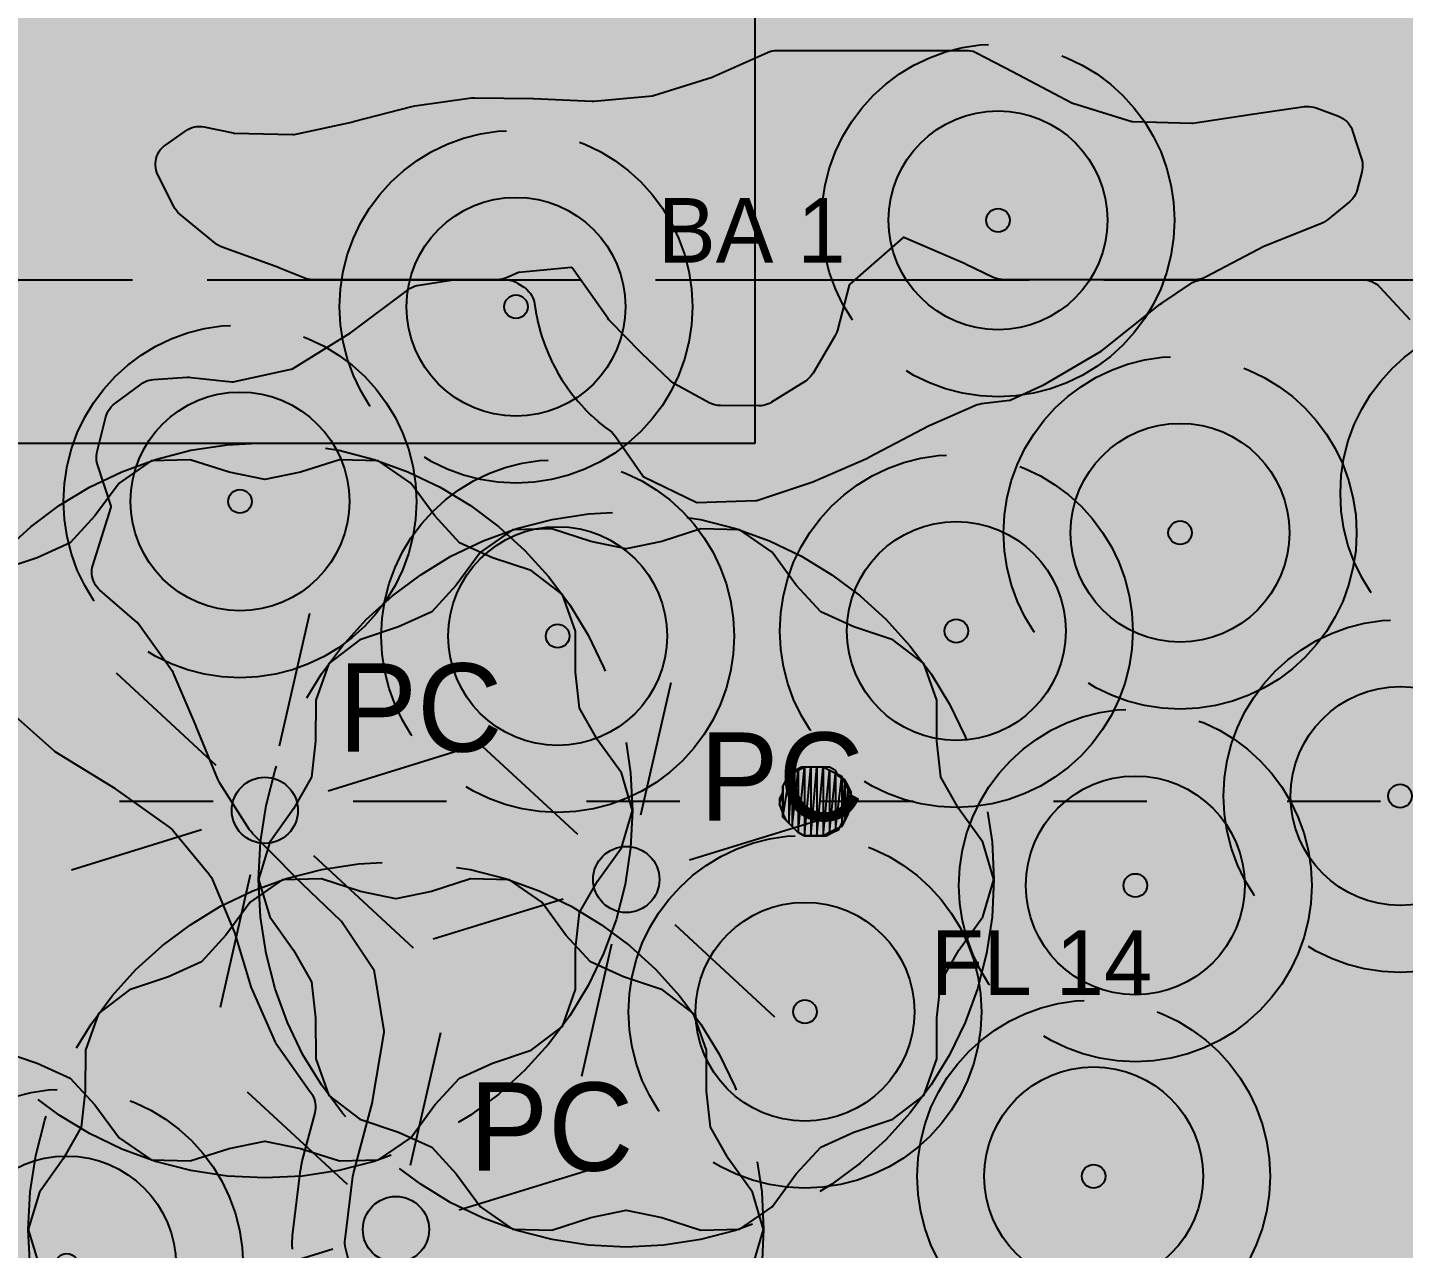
# Model space of a CAD drawing. Header units: metres. Extents: x 1 to 213, y 1 to 147.
# Drawn here: x 86.075 to 90.753, y 48.93 to 53.083 of the extents above; entities that cross this region are included whole.
import ezdxf
from ezdxf.enums import TextEntityAlignment as Align

# ---------------------------------------------------------------- set-up
doc = ezdxf.new("R2010")
doc.units = ezdxf.units.M
doc.linetypes.add('DASHED', pattern=[1.524, 1.27, -0.254])
for name, color, linetype in [('00-BASE-ARQUITECTURA', 8, 'Continuous'), ('PJ-ARBOLES', 94, 'Continuous'), ('PJ-ARBUSTOS', 82, 'Continuous'), ('PJ-COPA-ADULTA', 8, 'DASHED'), ('PJ-ETIQUETAS', 7, 'Continuous'), ('PJ-GRAVILLA', 42, 'Continuous'), ('PJ-MASAS', 92, 'Continuous'), ('PJ-MASAS-RELLENO', 92, 'Continuous'), ('PJ-VISIBILIDAD', 1, 'DASHED')]:
    doc.layers.add(name, color=color, linetype=linetype)

# ---------------------------------------------------------------- blocks, each defined once
blk = doc.blocks.new('PJ_PC')
for p, q in [((0.0499, 0.2194), (0.1524, 0.6704)), ((-0.1651, 0.1529), (-0.5043, 0.4672)), ((0.215, 0.0665), (0.6568, 0.2032)), ((-0.215, -0.0665), (-0.6568, -0.2032)), ((0.1651, -0.1529), (0.5043, -0.4672)), ((-0.0499, -0.2194), (-0.1524, -0.6704))]:
    blk.add_line(p, q)
blk.add_lwpolyline([(1.25, 0), (1.2121, 0.1274), (1.131, 0.2404), (1.0699, 0.3476), (1.0563, 0.4703), (1.0555, 0.6094), (1.0113, 0.7347), (0.9057, 0.8155), (0.7737, 0.8593), (0.6613, 0.9101), (0.5781, 1.0013), (0.4957, 1.1134), (0.3863, 1.1888), (0.2534, 1.1921), (0.1209, 1.1499), (0, 1.125), (-0.1209, 1.1499), (-0.2534, 1.1921), (-0.3863, 1.1888), (-0.4957, 1.1134), (-0.5781, 1.0013), (-0.6613, 0.9101), (-0.7737, 0.8593), (-0.9057, 0.8155), (-1.0113, 0.7347), (-1.0555, 0.6094), (-1.0563, 0.4703), (-1.0699, 0.3476), (-1.131, 0.2404), (-1.2121, 0.1274), (-1.25, 0), (-1.2121, -0.1274), (-1.131, -0.2404), (-1.0699, -0.3476), (-1.0563, -0.4703), (-1.0555, -0.6094), (-1.0113, -0.7347), (-0.9057, -0.8155), (-0.7737, -0.8593), (-0.6613, -0.9101), (-0.5781, -1.0013), (-0.4957, -1.1134), (-0.3863, -1.1888), (-0.2534, -1.1921), (-0.1209, -1.1499), (0, -1.125), (0.1209, -1.1499), (0.2534, -1.1921), (0.3863, -1.1888), (0.4957, -1.1134), (0.5781, -1.0013), (0.6613, -0.9101), (0.7737, -0.8593), (0.9057, -0.8155), (1.0113, -0.7347), (1.0555, -0.6094), (1.0563, -0.4703), (1.0699, -0.3476), (1.131, -0.2404), (1.2121, -0.1274), (1.25, 0)], close=True)
blk.add_circle((0, 0), 0.1125)
at = {"flags": 1}
for tag, p, height in [('CODIGO', (0.15, 0.15), 0.2), ('ESPECIE', (0.15, -0.1), 0.15), ('ZONA', (0.15, -0.3), 0.15)]:
    blk.add_attdef(tag, p, '', height=height, dxfattribs=at)
blk = doc.blocks.new('PJ_FL')
for radius in [0.372, 0.04]:
    blk.add_circle((0, 0), radius)
at = {"flags": 1}
for tag, p, height in [('CODIGO', (0.15, 0.15), 0.2), ('ESPECIE', (0.15, -0.1), 0.15), ('ZONA', (0.15, -0.3), 0.15)]:
    blk.add_attdef(tag, p, '', height=height, dxfattribs=at)
blk = doc.blocks.new('PJ_BA')
for radius in [0.372, 0.04]:
    blk.add_circle((0, 0), radius)
at = {"flags": 1}
for tag, p, height in [('CODIGO', (0.15, 0.15), 0.2), ('ESPECIE', (0.15, -0.1), 0.15), ('ZONA', (0.15, -0.3), 0.15)]:
    blk.add_attdef(tag, p, '', height=height, dxfattribs=at)

msp = doc.modelspace()

# ---------------------------------------------------------------- hatches: boundary and pattern name
at = {"layer": 'PJ-GRAVILLA'}
h = msp.add_hatch(dxfattribs=at)
h.set_pattern_fill('GRAVEL', scale=0.03)
h.paths.add_polyline_path([(77.6993, 54.0632), (78.7135, 54.0191), (78.7135, 53.4899), (79.0663, 53.2253), (90.7961, 53.2253), (91.1489, 53.4899), (91.1489, 54.0191), (92.1631, 54.0632), (94.1034, 54.0632), (95.6468, 53.6663), (97.0579, 52.6962), (98.1163, 51.3291), (101.2913, 42.642), (101.0708, 42.4656), (70.5996, 42.4656), (70.5555, 42.8184), (70.8201, 43.568), (73.8187, 51.3732), (74.6125, 52.4757), (75.4503, 53.1812), (76.3764, 53.7104), (77.6993, 54.0632)])
at = {"layer": 'PJ-MASAS-RELLENO'}
for points in [[(86.7737, 52.7244), (86.7755, 52.7241), (86.7772, 52.724), (86.9768, 52.7189), (86.9791, 52.7189), (86.9815, 52.7193), (87.182, 52.7625), (87.1837, 52.7629), (87.382, 52.8147), (87.3912, 52.8166), (87.5843, 52.8433), (87.5903, 52.8439), (87.5963, 52.8441), (87.7927, 52.8415), (87.7952, 52.8414), (87.9949, 52.8324), (88.0004, 52.8326), (88.1993, 52.8511), (88.2013, 52.8514), (88.2034, 52.8519), (88.4028, 52.9143), (88.4072, 52.916), (88.5908, 52.9983), (88.5986, 53.0014), (88.6068, 53.0035), (88.6151, 53.0049), (88.6235, 53.0053), (89.2665, 53.0053), (89.2742, 53.0049), (89.2819, 53.0038), (89.2894, 53.002), (89.2967, 52.9994), (89.3037, 52.9961), (89.4235, 52.9332), (89.6256, 52.8269), (89.6273, 52.8261), (89.629, 52.8255), (89.8292, 52.7635), (89.831, 52.7631), (89.8328, 52.7629), (90.0329, 52.7576), (90.0347, 52.7576), (90.0364, 52.7578), (90.2382, 52.7881), (90.2386, 52.7881), (90.416, 52.8138), (90.424, 52.8146), (90.432, 52.8145), (90.44, 52.8137), (90.4478, 52.812), (90.4555, 52.8096), (90.5316, 52.7811), (90.539, 52.7779), (90.546, 52.774), (90.5526, 52.7695), (90.5587, 52.7642), (90.5642, 52.7584), (90.5691, 52.7521), (90.5734, 52.7453), (90.5769, 52.7381), (90.5798, 52.7306), (90.6101, 52.6363), (90.612, 52.629), (90.6133, 52.6215), (90.6139, 52.614), (90.6137, 52.6064), (90.6128, 52.5989), (90.6113, 52.5915), (90.5955, 52.5314), (90.5929, 52.5234), (90.5895, 52.5157), (90.5854, 52.5084), (90.5805, 52.5016), (90.5749, 52.4954), (90.5687, 52.4897), (90.4944, 52.4291), (90.4879, 52.4243), (90.481, 52.4202), (90.4737, 52.4169), (90.2838, 52.3405), (90.2801, 52.3388), (90.0821, 52.2345), (90.075, 52.2313), (90.0677, 52.2287), (90.0602, 52.2268), (90.0525, 52.2257), (90.0448, 52.2253), (89.3928, 52.2253), (89.3857, 52.2256), (89.3786, 52.2266), (89.3717, 52.2282), (89.3649, 52.2304), (89.3583, 52.2331), (89.2641, 52.2782), (89.2627, 52.2788), (89.0545, 52.3684), (89.0526, 52.3691), (89.0511, 52.3679), (88.8703, 52.2101), (88.8689, 52.2087), (88.8683, 52.2068), (88.8284, 52.0536), (88.8262, 52.0465), (88.8234, 52.0396), (88.8199, 52.0331), (88.7458, 51.9078), (88.7417, 51.9014), (88.7369, 51.8955), (88.7316, 51.89), (88.7258, 51.8851), (88.7195, 51.8807), (88.6044, 51.8084), (88.5979, 51.8047), (88.591, 51.8016), (88.5838, 51.7992), (88.5765, 51.7975), (88.569, 51.7965), (88.5614, 51.7962), (88.4307, 51.7969), (88.4228, 51.7974), (88.415, 51.7986), (88.4074, 51.8005), (88.4, 51.8032), (88.3929, 51.8067), (88.277, 51.8698), (88.271, 51.8734), (88.2654, 51.8775), (88.2601, 51.8821), (88.162, 51.9753), (88.1597, 51.9776), (88.0559, 52.0845), (88.0518, 52.0891), (88.048, 52.094), (87.9269, 52.2651), (87.9258, 52.2666), (87.9239, 52.2665), (87.7456, 52.2496), (87.7435, 52.2493), (87.7416, 52.2485), (87.7039, 52.232), (87.6962, 52.2291), (87.6882, 52.227), (87.6801, 52.2257), (87.6718, 52.2253), (87.045, 52.2253), (87.0373, 52.2257), (87.0297, 52.2268), (87.0222, 52.2286), (87.0149, 52.2312), (86.9294, 52.2658), (86.928, 52.2663), (86.7367, 52.3359), (86.7284, 52.3395), (86.7205, 52.344), (86.7132, 52.3493), (86.5927, 52.4486), (86.5866, 52.4543), (86.581, 52.4606), (86.5762, 52.4674), (86.572, 52.4747), (86.5184, 52.5822), (86.5152, 52.5897), (86.5127, 52.5974), (86.511, 52.6053), (86.5102, 52.6134), (86.5101, 52.6215), (86.5109, 52.6296), (86.5125, 52.6375), (86.5148, 52.6453), (86.518, 52.6527), (86.5219, 52.6598), (86.5265, 52.6665), (86.5317, 52.6727), (86.5376, 52.6783), (86.5439, 52.6833), (86.6128, 52.7318), (86.6197, 52.7362), (86.627, 52.7398), (86.6347, 52.7427), (86.6426, 52.7447), (86.6506, 52.746), (86.6588, 52.7464), (86.6669, 52.746), (86.675, 52.7448), (86.7737, 52.7244)], [(86.3132, 51.5968), (86.3112, 51.6041), (86.3099, 51.6115), (86.3093, 51.619), (86.3094, 51.6266), (86.3102, 51.6341), (86.3117, 51.6414), (86.3418, 51.7588), (86.344, 51.7662), (86.347, 51.7734), (86.3507, 51.7802), (86.355, 51.7866), (86.3599, 51.7926), (86.3654, 51.7981), (86.3713, 51.803), (86.4609, 51.8701), (86.4673, 51.8744), (86.4741, 51.8781), (86.4812, 51.8811), (86.4885, 51.8834), (86.4961, 51.885), (86.5037, 51.8859), (86.6174, 51.8933), (86.6244, 51.8934), (86.6314, 51.893), (86.77, 51.8776), (86.7721, 51.8775), (86.7742, 51.8778), (86.9712, 51.9205), (86.9734, 51.9211), (86.9754, 51.9222), (87.1733, 52.0448), (87.1762, 52.0468), (87.3704, 52.1919), (87.3769, 52.1963), (87.3838, 52.2001), (87.3911, 52.2031), (87.3986, 52.2054), (87.4064, 52.207), (87.5221, 52.2244), (87.5281, 52.2251), (87.5341, 52.2253), (87.6984, 52.2253), (87.7059, 52.225), (87.7134, 52.2239), (87.7208, 52.2221), (87.7279, 52.2197), (87.7348, 52.2165), (87.7414, 52.2128), (87.7625, 52.1993), (87.7687, 52.1949), (87.7745, 52.19), (87.7798, 52.1845), (87.7845, 52.1785), (87.7887, 52.1721), (87.7922, 52.1654), (87.795, 52.1583), (87.7972, 52.151), (87.7987, 52.1436), (87.8027, 52.1166), (87.803, 52.1147), (87.8084, 52.0878), (87.8088, 52.0858), (87.8163, 52.0557), (87.8169, 52.0538), (87.8248, 52.0275), (87.8255, 52.0257), (87.8359, 51.9964), (87.8366, 51.9946), (87.8471, 51.9692), (87.8479, 51.9674), (87.8612, 51.9393), (87.8621, 51.9376), (87.8751, 51.9134), (87.876, 51.9116), (87.892, 51.885), (87.893, 51.8834), (87.9083, 51.8605), (87.9094, 51.8589), (87.9279, 51.834), (87.9291, 51.8324), (87.9466, 51.8112), (87.9479, 51.8097), (87.9687, 51.7867), (87.9701, 51.7853), (87.9895, 51.7658), (87.9909, 51.7645), (88.0139, 51.7436), (88.0154, 51.7423), (88.0366, 51.7249), (88.0382, 51.7237), (88.0557, 51.7107), (88.0624, 51.7052), (88.0684, 51.6989), (88.0738, 51.692), (88.1667, 51.5578), (88.168, 51.5562), (88.1697, 51.5552), (88.3483, 51.4685), (88.3501, 51.4677), (88.352, 51.4677), (88.5502, 51.4738), (88.5522, 51.4739), (88.554, 51.4744), (88.7415, 51.5369), (88.7448, 51.5382), (88.9329, 51.62), (88.9356, 51.6213), (89.1406, 51.7294), (89.1458, 51.7319), (89.2958, 51.7977), (89.3031, 51.8004), (89.3105, 51.8025), (89.3181, 51.8038), (89.4138, 51.8156), (89.4158, 51.816), (89.4177, 51.8167), (89.5241, 51.8651), (89.5276, 51.867), (89.7247, 51.9819), (89.7295, 51.9852), (89.926, 52.1422), (89.9313, 52.146), (90.0289, 52.2117), (90.0356, 52.2158), (90.0428, 52.2192), (90.0502, 52.2218), (90.0578, 52.2238), (90.0657, 52.2249), (90.0735, 52.2253), (90.6137, 52.2253), (90.6219, 52.2249), (90.63, 52.2236), (90.6379, 52.2216), (90.6456, 52.2187), (90.6529, 52.215), (90.6598, 52.2107), (90.6663, 52.2056), (90.6722, 52.1999), (90.7748, 52.0899), (90.7802, 52.0834), (90.7849, 52.0764), (90.8024, 52.0472), (90.8035, 52.0455), (90.8139, 52.0299), (90.8172, 52.0246), (90.82, 52.019), (90.8834, 51.8816), (90.8843, 51.8798), (90.8858, 51.8783), (91.022, 51.7581), (91.0237, 51.7568), (91.0257, 51.756), (91.1991, 51.7038), (91.2011, 51.7033), (91.2031, 51.703), (91.3836, 51.6876), (91.3837, 51.6876), (91.5777, 51.6707), (91.5791, 51.6706), (91.8008, 51.6591), (91.8102, 51.6581), (91.8194, 51.6559), (91.9711, 51.6107), (91.9783, 51.6082), (91.9853, 51.605), (91.9919, 51.6011), (91.9981, 51.5967), (92.0764, 51.5344), (92.078, 51.5332), (92.08, 51.5326), (92.1618, 51.5111), (92.1634, 51.5107), (92.1652, 51.5105), (92.2971, 51.4993), (92.3057, 51.4981), (92.3141, 51.496), (92.3223, 51.493), (92.33, 51.4891), (92.485, 51.4007), (92.4922, 51.3961), (92.4988, 51.3908), (92.5048, 51.3848), (92.5101, 51.3783), (92.5148, 51.3711), (92.5186, 51.3636), (92.6021, 51.1748), (92.6047, 51.1679), (92.6067, 51.1609), (92.6081, 51.1537), (92.6088, 51.1463), (92.6088, 51.139), (92.6082, 51.1317), (92.6069, 51.1245), (92.5626, 50.9323), (92.5603, 50.9243), (92.5572, 50.9165), (92.5533, 50.9092), (92.5487, 50.9023), (92.4423, 50.7602), (92.4378, 50.7547), (92.4328, 50.7497), (92.2882, 50.6146), (92.2864, 50.6128), (92.149, 50.4668), (92.1477, 50.4653), (92.1466, 50.4637), (92.042, 50.2966), (92.0397, 50.2924), (91.9555, 50.1139), (91.9515, 50.1065), (91.8554, 49.9484), (91.8508, 49.9416), (91.8455, 49.9354), (91.8396, 49.9297), (91.701, 49.8085), (91.6951, 49.8038), (91.6887, 49.7997), (91.6821, 49.7962), (91.4836, 49.7039), (91.477, 49.7011), (91.2497, 49.6192), (91.2445, 49.6169), (91.0483, 49.5126), (91.0466, 49.5116), (91.0452, 49.5101), (90.9218, 49.3553), (90.9207, 49.3538), (90.9203, 49.3521), (90.8741, 49.1439), (90.8737, 49.1419), (90.8736, 49.1399), (90.8697, 48.9022), (90.8696, 48.8987), (90.8562, 48.6756), (90.8551, 48.666), (90.8528, 48.6567), (90.7969, 48.4759), (90.7942, 48.4685), (90.7908, 48.4614), (90.7867, 48.4547), (90.6832, 48.3018), (90.6773, 48.2941), (90.5488, 48.1465), (90.5462, 48.1431), (90.4319, 47.9797), (90.4312, 47.9787), (90.3071, 47.7893), (90.303, 47.7835), (90.2983, 47.7781), (90.2932, 47.7732), (90.2877, 47.7687), (90.1138, 47.6404), (90.107, 47.6359), (90.0998, 47.6322), (90.0922, 47.6291), (90.0844, 47.6269), (90.0764, 47.6255), (90.0683, 47.6248), (90.0601, 47.6251), (90.052, 47.6261), (90.0441, 47.6279), (90.0114, 47.6374), (90.0089, 47.638), (89.9594, 47.6489), (89.9542, 47.6497), (89.905, 47.6538), (89.9044, 47.6538), (89.8965, 47.6544), (89.8887, 47.6557), (89.5802, 47.7237), (89.5725, 47.7257), (89.5651, 47.7286), (89.5581, 47.7321), (89.5514, 47.7364), (89.5451, 47.7412), (89.4545, 47.8195), (89.4509, 47.8227), (89.2721, 47.9968), (89.2709, 47.9979), (89.2695, 47.9988), (89.028, 48.1368), (89.0264, 48.1376), (89.0246, 48.138), (88.8666, 48.1637), (88.8647, 48.1639), (88.8628, 48.1635), (88.6305, 48.1109), (88.6284, 48.1103), (88.6266, 48.1091), (88.4481, 47.97), (88.4399, 47.9644), (88.2666, 47.8612), (88.2594, 47.8574), (88.252, 47.8544), (88.2442, 47.8521), (88.2363, 47.8506), (88.0691, 47.8281), (88.0618, 47.8275), (88.0544, 47.8275), (88.047, 47.8282), (88.0398, 47.8296), (88.0327, 47.8316), (88.0258, 47.8343), (88.0192, 47.8377), (87.8719, 47.9206), (87.8656, 47.9245), (87.8597, 47.929), (87.8543, 47.9341), (87.8493, 47.9396), (87.8449, 47.9455), (87.7385, 48.1029), (87.736, 48.1069), (87.6347, 48.2775), (87.6335, 48.2793), (87.6321, 48.2809), (87.4894, 48.434), (87.4873, 48.436), (87.3328, 48.5792), (87.3279, 48.5841), (87.3236, 48.5893), (87.2122, 48.7352), (87.2076, 48.7419), (87.2037, 48.7491), (87.2005, 48.7566), (87.1981, 48.7644), (87.1563, 48.9323), (87.1548, 48.9395), (87.1541, 48.9468), (87.154, 48.9542), (87.1545, 48.9615), (87.1811, 49.1748), (87.1831, 49.1853), (87.2473, 49.4282), (87.2481, 49.4318), (87.2876, 49.6661), (87.2878, 49.6683), (87.2876, 49.6704), (87.2548, 49.8717), (87.2543, 49.8737), (87.2532, 49.8755), (87.1425, 50.042), (87.1412, 50.0437), (87.1397, 50.0453), (86.9853, 50.1933), (86.9833, 50.1952), (86.8402, 50.3421), (86.8349, 50.3482), (86.8302, 50.3548), (86.7287, 50.5133), (86.725, 50.5196), (86.722, 50.5262), (86.6488, 50.7057), (86.6486, 50.7063), (86.5706, 50.8892), (86.5697, 50.8912), (86.5685, 50.893), (86.4515, 51.0564), (86.45, 51.0582), (86.4483, 51.0599), (86.3213, 51.1692), (86.3157, 51.1746), (86.3106, 51.1804), (86.3061, 51.1868), (86.3023, 51.1935), (86.2991, 51.2006), (86.2966, 51.2079), (86.2948, 51.2155), (86.2938, 51.2232), (86.2936, 51.2309), (86.294, 51.2387), (86.2953, 51.2463), (86.2972, 51.2538), (86.3594, 51.4514), (86.3599, 51.4533), (86.3593, 51.4553), (86.3132, 51.5968)], [(81.6017, 49.7376), (81.5981, 49.7451), (81.5953, 49.7529), (81.5933, 49.7609), (81.5922, 49.7691), (81.5919, 49.7774), (81.5924, 49.7856), (81.6205, 50.0197), (81.6217, 50.0271), (81.6236, 50.0343), (81.6262, 50.0413), (81.6294, 50.048), (81.6333, 50.0544), (81.7324, 50.2038), (81.7373, 50.2104), (81.7428, 50.2165), (81.749, 50.2219), (81.7557, 50.2268), (81.906, 50.3237), (81.9133, 50.3278), (81.921, 50.3312), (82.1134, 50.4043), (82.115, 50.4049), (82.3071, 50.4875), (82.3089, 50.4884), (82.3106, 50.4895), (82.4743, 50.6034), (82.4756, 50.6044), (82.4768, 50.6055), (82.6193, 50.7441), (82.6219, 50.7465), (82.7642, 50.8731), (82.7718, 50.8791), (82.7801, 50.8842), (82.9464, 50.9717), (82.9552, 50.9756), (82.9645, 50.9785), (83.1728, 51.0298), (83.178, 51.0309), (83.4057, 51.0711), (83.4073, 51.0715), (83.4088, 51.0719), (83.5995, 51.1383), (83.6012, 51.1389), (83.6025, 51.1401), (83.6678, 51.2049), (83.6711, 51.2086), (83.7569, 51.3178), (83.7619, 51.3235), (83.7674, 51.3288), (83.7734, 51.3335), (83.7798, 51.3376), (83.7866, 51.3411), (83.9606, 51.4205), (83.9682, 51.4235), (83.976, 51.4257), (83.984, 51.4271), (83.9921, 51.4277), (84.0003, 51.4274), (84.1886, 51.4122), (84.1964, 51.4112), (84.204, 51.4094), (84.2114, 51.4069), (84.2185, 51.4037), (84.2253, 51.3998), (84.2316, 51.3953), (84.2344, 51.3931), (84.2929, 51.3497), (84.2945, 51.3486), (84.3174, 51.3333), (84.319, 51.3323), (84.3817, 51.2948), (84.3834, 51.2938), (84.4076, 51.2808), (84.4094, 51.28), (84.4754, 51.2487), (84.4771, 51.2479), (84.5025, 51.2374), (84.5044, 51.2367), (84.5731, 51.2121), (84.575, 51.2115), (84.6013, 51.2035), (84.6032, 51.203), (84.674, 51.1853), (84.6759, 51.1848), (84.7028, 51.1795), (84.7048, 51.1791), (84.7079, 51.1787), (84.7175, 51.1767), (84.8834, 51.1308), (84.8853, 51.1304), (84.8873, 51.1305), (85.0696, 51.1526), (85.0715, 51.1529), (85.0733, 51.1536), (85.1749, 51.198), (85.1811, 51.2004), (85.1875, 51.2022), (85.1906, 51.203), (85.1925, 51.2035), (85.2188, 51.2115), (85.2206, 51.2121), (85.2894, 51.2367), (85.2912, 51.2374), (85.3166, 51.2479), (85.3184, 51.2487), (85.3844, 51.28), (85.3861, 51.2808), (85.4104, 51.2938), (85.4121, 51.2948), (85.427, 51.3037), (85.4332, 51.3071), (85.4396, 51.3098), (85.4462, 51.3121), (85.453, 51.3137), (85.606, 51.3432), (85.6137, 51.3443), (85.6215, 51.3446), (85.6293, 51.3442), (85.637, 51.3431), (85.6445, 51.3412), (85.6519, 51.3385), (85.6589, 51.3352), (85.8169, 51.2507), (85.8232, 51.247), (85.8292, 51.2426), (85.8347, 51.2378), (85.8398, 51.2324), (85.8443, 51.2266), (85.8483, 51.2205), (85.8517, 51.2139), (85.9169, 51.0739), (85.92, 51.0663), (85.9223, 51.0584), (85.9238, 51.0503), (85.9244, 51.0421), (85.9271, 50.9321), (85.9273, 50.9301), (85.928, 50.9282), (86.0004, 50.7708), (86.0014, 50.769), (86.0028, 50.7676), (86.1655, 50.6228), (86.1669, 50.6217), (86.1683, 50.6207), (86.3725, 50.4946), (86.3769, 50.4917), (86.5569, 50.3632), (86.5624, 50.3589), (86.5674, 50.3542), (86.5721, 50.3491), (86.6915, 50.2047), (86.6962, 50.1984), (86.7002, 50.1918), (86.7036, 50.1847), (86.7757, 50.0132), (86.7785, 50.0055), (86.8358, 49.817), (86.8375, 49.8125), (86.9174, 49.6319), (86.9183, 49.6301), (86.9193, 49.6284), (87.0363, 49.4631), (87.038, 49.4608), (87.0425, 49.4542), (87.0464, 49.4471), (87.0495, 49.4396), (87.0518, 49.4319), (87.0534, 49.424), (87.0542, 49.416), (87.0541, 49.4079), (87.0533, 49.3999), (87.0516, 49.392), (87.0093, 49.232), (87.009, 49.2307), (87.0066, 49.2202), (87.0063, 49.2189), (87.0045, 49.2096), (87.0043, 49.2083), (87.0026, 49.1977), (87.0024, 49.1964), (86.976, 48.9842), (86.9759, 48.9833), (86.9751, 48.976), (86.975, 48.9751), (86.9746, 48.9691), (86.9745, 48.9673), (86.974, 48.9526), (86.974, 48.9507), (86.9741, 48.9452), (86.9741, 48.9434), (86.975, 48.9287), (86.9752, 48.9268), (86.9758, 48.9213), (86.976, 48.9195), (86.9782, 48.905), (86.9785, 48.9031), (86.9797, 48.8973), (86.9799, 48.8964), (86.9815, 48.8892), (86.9817, 48.8883), (87.0233, 48.7214), (87.0236, 48.7204), (87.0258, 48.7125), (87.0261, 48.7115), (87.028, 48.7052), (87.0286, 48.7033), (87.0342, 48.6879), (87.0349, 48.686), (87.0373, 48.6804), (87.0381, 48.6785), (87.0452, 48.6638), (87.0461, 48.662), (87.049, 48.6566), (87.0501, 48.6549), (87.0586, 48.641), (87.0597, 48.6393), (87.0634, 48.6338), (87.064, 48.633), (87.0688, 48.6264), (87.0694, 48.6255), (87.1793, 48.4817), (87.1835, 48.4756), (87.1871, 48.4691), (87.1902, 48.4624), (87.1926, 48.4554), (87.1943, 48.4482), (87.1953, 48.4408), (87.1957, 48.4334), (87.1954, 48.426), (87.1753, 48.199), (87.1752, 48.1971), (87.1756, 48.1953), (87.2172, 48.0557), (87.2179, 48.0538), (87.2191, 48.0522), (87.291, 47.9657), (87.2964, 47.9584), (87.3009, 47.9505), (87.3046, 47.9421), (87.3532, 47.8093), (87.3557, 47.8013), (87.3573, 47.7931), (87.358, 47.7848), (87.3579, 47.7764), (87.3569, 47.7681), (87.3551, 47.76), (87.3126, 47.6097), (87.3102, 47.6026), (87.3072, 47.5957), (87.3035, 47.5891), (87.2992, 47.5829), (87.2943, 47.5771), (87.289, 47.5718), (87.2831, 47.5671), (87.146, 47.4661), (87.1395, 47.4617), (87.1326, 47.4581), (87.1254, 47.4551), (86.9525, 47.3936), (86.9505, 47.3928), (86.7654, 47.3155), (86.7604, 47.313), (86.5896, 47.2112), (86.5881, 47.2102), (86.5869, 47.209), (86.4808, 47.1005), (86.4742, 47.0944), (86.4669, 47.0892), (86.4591, 47.0847), (86.2811, 46.9965), (86.2738, 46.9933), (86.2662, 46.9909), (86.2606, 46.9897), (86.2539, 46.9881), (86.2217, 46.9784), (86.2168, 46.9766), (86.1849, 46.9623), (86.1826, 46.9611), (86.0369, 46.8837), (86.0295, 46.8802), (86.0218, 46.8775), (86.0139, 46.8756), (86.0059, 46.8746), (85.9573, 46.8706), (85.9492, 46.8703), (85.9412, 46.8709), (85.9333, 46.8722), (85.9255, 46.8744), (85.918, 46.8773), (85.9108, 46.881), (85.9041, 46.8853), (85.7104, 47.0244), (85.704, 47.0296), (85.6981, 47.0354), (85.6928, 47.0418), (85.6882, 47.0487), (85.6844, 47.056), (85.6813, 47.0637), (85.6791, 47.0716), (85.6291, 47.2909), (85.6278, 47.2981), (85.6271, 47.3054), (85.6272, 47.3127), (85.6279, 47.3199), (85.6292, 47.3271), (85.6312, 47.3341), (85.6338, 47.3409), (85.7207, 47.5385), (85.7216, 47.5405), (85.8289, 47.7676), (85.8296, 47.7695), (85.8296, 47.7716), (85.8105, 48.0164), (85.8102, 48.0184), (85.8091, 48.0202), (85.6721, 48.2207), (85.6711, 48.2221), (85.6697, 48.2232), (85.4755, 48.3633), (85.4711, 48.3661), (85.2755, 48.4721), (85.2738, 48.473), (85.0937, 48.5763), (85.0929, 48.5768), (84.9133, 48.6743), (84.9112, 48.6753), (84.909, 48.6761), (84.713, 48.7292), (84.711, 48.7296), (84.7089, 48.7294), (84.5083, 48.6986), (84.5063, 48.6982), (84.5045, 48.6971), (84.3464, 48.5945), (84.3399, 48.5907), (84.333, 48.5875), (84.3258, 48.5849), (84.3185, 48.5831), (84.2915, 48.5778), (84.2896, 48.5773), (84.2249, 48.5611), (84.223, 48.5606), (84.1967, 48.5526), (84.1948, 48.552), (84.132, 48.5295), (84.1301, 48.5288), (84.1048, 48.5183), (84.103, 48.5175), (84.0426, 48.489), (84.0409, 48.4881), (84.0167, 48.4751), (84.0149, 48.4742), (83.9577, 48.4399), (83.9561, 48.4388), (83.9332, 48.4235), (83.9316, 48.4224), (83.878, 48.3827), (83.8765, 48.3814), (83.8552, 48.364), (83.8537, 48.3627), (83.8043, 48.3179), (83.8029, 48.3166), (83.7834, 48.2971), (83.7821, 48.2957), (83.7368, 48.2458), (83.731, 48.24), (83.7245, 48.2348), (83.7176, 48.2303), (83.7102, 48.2265), (83.7025, 48.2235), (83.4779, 48.15), (83.4763, 48.1494), (83.4748, 48.1483), (83.2781, 47.9934), (83.2767, 47.9922), (83.2758, 47.9904), (83.1848, 47.783), (83.1841, 47.7811), (83.184, 47.7792), (83.1817, 47.6566), (83.1813, 47.65), (83.1803, 47.6434), (83.1788, 47.637), (83.1471, 47.5216), (83.1446, 47.514), (83.1414, 47.5067), (83.1374, 47.4997), (83.1327, 47.4932), (83.1275, 47.4872), (83.1216, 47.4817), (83.0336, 47.4073), (83.0275, 47.4027), (83.0211, 47.3987), (83.0143, 47.3952), (83.0072, 47.3925), (82.9999, 47.3905), (82.9924, 47.3891), (82.9848, 47.3885), (82.8687, 47.3843), (82.8601, 47.3845), (82.8516, 47.3855), (82.8432, 47.3875), (82.8351, 47.3904), (82.8274, 47.3941), (82.7147, 47.4557), (82.7088, 47.4592), (82.7033, 47.4633), (82.6981, 47.4678), (82.5912, 47.569), (82.5895, 47.5706), (82.4452, 47.7154), (82.4437, 47.7168), (82.442, 47.7179), (82.247, 47.847), (82.246, 47.8476), (82.0498, 47.9697), (82.0425, 47.9748), (82.0358, 47.9807), (81.9028, 48.1123), (81.8977, 48.1178), (81.8932, 48.1237), (81.8892, 48.1301), (81.8859, 48.1368), (81.8832, 48.1437), (81.8296, 48.3034), (81.8275, 48.3109), (81.8261, 48.3186), (81.8255, 48.3264), (81.8256, 48.3342), (81.8396, 48.5438), (81.8409, 48.5535), (81.8863, 48.7916), (81.8869, 48.7959), (81.9052, 49.0236), (81.9053, 49.0255), (81.9049, 49.0275), (81.8626, 49.2196), (81.8613, 49.2278), (81.8607, 49.236), (81.859, 49.4314), (81.8589, 49.4332), (81.8575, 49.4343), (81.7241, 49.5308), (81.7185, 49.5352), (81.7134, 49.54), (81.7087, 49.5453), (81.7045, 49.551), (81.7008, 49.5571), (81.6017, 49.7376)]]:
    msp.add_hatch(color=7, dxfattribs=at).paths.add_polyline_path(points)

# ---------------------------------------------------------------- linework, layer by layer
at = {"layer": '00-BASE-ARQUITECTURA'}
for points in [[(88.5472, 53.6469), (88.5472, 51.6678), (74.3867, 51.6678), (72.8415, 46.7254), (52.1511, 46.7254), (52.1511, 98.3297), (67.7827, 98.3297)], [(88.7588, 50.5671), (88.7271, 50.5671), (88.7059, 50.5671), (88.6848, 50.5566), (88.6742, 50.5354), (88.653, 50.5248), (88.6424, 50.5036), (88.6424, 50.4825), (88.6319, 50.4613), (88.6319, 50.4401), (88.6424, 50.4084), (88.653, 50.3872), (88.6636, 50.3766), (88.6848, 50.3555), (88.6953, 50.3449), (88.7165, 50.3343), (88.7377, 50.3343), (88.7694, 50.3343), (88.7906, 50.3343), (88.8118, 50.3449), (88.8329, 50.3555), (88.8435, 50.3766), (88.8541, 50.3872), (88.8647, 50.4084), (88.8753, 50.4401), (88.8753, 50.4613), (88.8753, 50.4825), (88.8647, 50.5036), (88.8541, 50.5248), (88.8329, 50.5354), (88.8223, 50.5566), (88.8012, 50.5671), (88.78, 50.5671), (88.7588, 50.5671)], [(88.6953, 50.5566), (88.6953, 50.3449), (88.7165, 50.5671), (88.6953, 50.5566)], [(88.6953, 50.3449), (88.7165, 50.5671), (88.7165, 50.3343), (88.6953, 50.3449)], [(88.7165, 50.5671), (88.7165, 50.3343), (88.7377, 50.5671), (88.7165, 50.5671)], [(88.7165, 50.3343), (88.7377, 50.5671), (88.7377, 50.3343), (88.7165, 50.3343)], [(88.7377, 50.5671), (88.7377, 50.3343), (88.7588, 50.5671), (88.7377, 50.5671)], [(88.7377, 50.3343), (88.7588, 50.5671), (88.7588, 50.3343), (88.7377, 50.3343)], [(88.7588, 50.5671), (88.7588, 50.3343), (88.78, 50.5671), (88.7588, 50.5671)], [(88.7588, 50.3343), (88.78, 50.5671), (88.78, 50.3343), (88.7588, 50.3343)], [(88.78, 50.5671), (88.78, 50.3343), (88.8012, 50.5566), (88.78, 50.5671)], [(88.6424, 50.5036), (88.6424, 50.3978), (88.6636, 50.5248), (88.6424, 50.5036)], [(88.6424, 50.3978), (88.6636, 50.5248), (88.6636, 50.3766), (88.6424, 50.3978)], [(88.6636, 50.5248), (88.6636, 50.3766), (88.6742, 50.546), (88.6636, 50.5248)], [(88.6636, 50.3766), (88.6742, 50.546), (88.6742, 50.3661), (88.6636, 50.3766)], [(88.6742, 50.546), (88.6742, 50.3661), (88.6953, 50.5566), (88.6742, 50.546)], [(88.6742, 50.3661), (88.6953, 50.5566), (88.6953, 50.3449), (88.6742, 50.3661)], [(88.78, 50.3343), (88.8012, 50.5566), (88.8012, 50.3449), (88.78, 50.3343)], [(88.8012, 50.5566), (88.8012, 50.3449), (88.8223, 50.546), (88.8012, 50.5566)], [(88.8012, 50.3449), (88.8223, 50.546), (88.8223, 50.3555), (88.8012, 50.3449)], [(88.8223, 50.546), (88.8223, 50.3555), (88.8435, 50.5354), (88.8223, 50.546)], [(88.8223, 50.3555), (88.8435, 50.5354), (88.8435, 50.3661), (88.8223, 50.3555)], [(88.8435, 50.5354), (88.8435, 50.3661), (88.8541, 50.5142), (88.8435, 50.5354)], [(88.6319, 50.4613), (88.6319, 50.4401), (88.6424, 50.4825), (88.6319, 50.4613)], [(88.6319, 50.4401), (88.6424, 50.4825), (88.6424, 50.419), (88.6319, 50.4401)], [(88.6424, 50.4825), (88.6424, 50.419), (88.6424, 50.5036), (88.6424, 50.4825)], [(88.6424, 50.419), (88.6424, 50.5036), (88.6424, 50.3978), (88.6424, 50.419)], [(88.8435, 50.3661), (88.8541, 50.5142), (88.8541, 50.3872), (88.8435, 50.3661)], [(88.8541, 50.5142), (88.8541, 50.3872), (88.8647, 50.4931), (88.8541, 50.5142)], [(88.8541, 50.3872), (88.8647, 50.4931), (88.8647, 50.4084), (88.8541, 50.3872)], [(88.8647, 50.4084), (88.8647, 50.4931), (88.8753, 50.4719), (88.8647, 50.4084)], [(86.7057, 50.4507), (86.3882, 50.4507)], [(87.4994, 50.4507), (87.1819, 50.4507)], [(88.2932, 50.4507), (87.9757, 50.4507)], [(89.0869, 50.4507), (88.7694, 50.4507)], [(88.8647, 50.4084), (88.8753, 50.4296), (88.8753, 50.4719), (88.8647, 50.4084)], [(88.8753, 50.4296), (88.8753, 50.4719), (88.8753, 50.4507), (88.8753, 50.4296)], [(89.8807, 50.4507), (89.5632, 50.4507)], [(90.6744, 50.4507), (90.3569, 50.4507)]]:
    msp.add_lwpolyline(points, dxfattribs=at)
at = {"layer": 'PJ-COPA-ADULTA'}
for centre, radius in [((89.3745, 52.4273), 0.6), ((87.7357, 52.1333), 0.6), ((86.7972, 51.4713), 0.6), ((91.1382, 51.499), 0.6), ((89.9933, 51.3647), 0.6), ((86.8819, 50.4204), 1.25), ((87.8772, 51.0132), 0.6), ((89.2324, 51.0306), 0.6), ((88.1105, 50.1854), 1.25), ((90.7411, 50.4693), 0.6), ((89.8412, 50.1652), 0.6), ((88.7179, 49.7356), 0.6), ((87.3275, 48.995), 1.25), ((89.6993, 49.176), 0.6), ((86.2082, 48.873), 0.6)]:
    msp.add_circle(centre, radius, dxfattribs=at)
at = {"layer": 'PJ-MASAS'}
msp.add_lwpolyline([(86.7737, 52.7244), (86.7755, 52.7241), (86.7772, 52.724), (86.9768, 52.7189), (86.9791, 52.7189), (86.9815, 52.7193), (87.182, 52.7625), (87.1837, 52.7629), (87.382, 52.8147), (87.3912, 52.8166), (87.5843, 52.8433), (87.5903, 52.8439), (87.5963, 52.8441), (87.7927, 52.8415), (87.7952, 52.8414), (87.9949, 52.8324), (88.0004, 52.8326), (88.1993, 52.8511), (88.2013, 52.8514), (88.2034, 52.8519), (88.4028, 52.9143), (88.4072, 52.916), (88.5908, 52.9983), (88.5986, 53.0014), (88.6068, 53.0035), (88.6151, 53.0049), (88.6235, 53.0053), (89.2665, 53.0053), (89.2742, 53.0049), (89.2819, 53.0038), (89.2894, 53.002), (89.2967, 52.9994), (89.3037, 52.9961), (89.4235, 52.9332), (89.6256, 52.8269), (89.6273, 52.8261), (89.629, 52.8255), (89.8292, 52.7635), (89.831, 52.7631), (89.8328, 52.7629), (90.0329, 52.7576), (90.0347, 52.7576), (90.0364, 52.7578), (90.2382, 52.7881), (90.2386, 52.7881), (90.416, 52.8138), (90.424, 52.8146), (90.432, 52.8145), (90.44, 52.8137), (90.4478, 52.812), (90.4555, 52.8096), (90.5316, 52.7811), (90.539, 52.7779), (90.546, 52.774), (90.5526, 52.7695), (90.5587, 52.7642), (90.5642, 52.7584), (90.5691, 52.7521), (90.5734, 52.7453), (90.5769, 52.7381), (90.5798, 52.7306), (90.6101, 52.6363), (90.612, 52.629), (90.6133, 52.6215), (90.6139, 52.614), (90.6137, 52.6064), (90.6128, 52.5989), (90.6113, 52.5915), (90.5955, 52.5314), (90.5929, 52.5234), (90.5895, 52.5157), (90.5854, 52.5084), (90.5805, 52.5016), (90.5749, 52.4954), (90.5687, 52.4897), (90.4944, 52.4291), (90.4879, 52.4243), (90.481, 52.4202), (90.4737, 52.4169), (90.2838, 52.3405), (90.2801, 52.3388), (90.0821, 52.2345), (90.075, 52.2313), (90.0677, 52.2287), (90.0602, 52.2268), (90.0525, 52.2257), (90.0448, 52.2253), (89.3928, 52.2253), (89.3857, 52.2256), (89.3786, 52.2266), (89.3717, 52.2282), (89.3649, 52.2304), (89.3583, 52.2331), (89.2641, 52.2782), (89.2627, 52.2788), (89.0545, 52.3684), (89.0526, 52.3691), (89.0511, 52.3679), (88.8703, 52.2101), (88.8689, 52.2087), (88.8683, 52.2068), (88.8284, 52.0536), (88.8262, 52.0465), (88.8234, 52.0396), (88.8199, 52.0331), (88.7458, 51.9078), (88.7417, 51.9014), (88.7369, 51.8955), (88.7316, 51.89), (88.7258, 51.8851), (88.7195, 51.8807), (88.6044, 51.8084), (88.5979, 51.8047), (88.591, 51.8016), (88.5838, 51.7992), (88.5765, 51.7975), (88.569, 51.7965), (88.5614, 51.7962), (88.4307, 51.7969), (88.4228, 51.7974), (88.415, 51.7986), (88.4074, 51.8005), (88.4, 51.8032), (88.3929, 51.8067), (88.277, 51.8698), (88.271, 51.8734), (88.2654, 51.8775), (88.2601, 51.8821), (88.162, 51.9753), (88.1597, 51.9776), (88.0559, 52.0845), (88.0518, 52.0891), (88.048, 52.094), (87.9269, 52.2651), (87.9258, 52.2666), (87.9239, 52.2665), (87.7456, 52.2496), (87.7435, 52.2493), (87.7416, 52.2485), (87.7039, 52.232), (87.6962, 52.2291), (87.6882, 52.227), (87.6801, 52.2257), (87.6718, 52.2253), (87.045, 52.2253), (87.0373, 52.2257), (87.0297, 52.2268), (87.0222, 52.2286), (87.0149, 52.2312), (86.9294, 52.2658), (86.928, 52.2663), (86.7367, 52.3359), (86.7284, 52.3395), (86.7205, 52.344), (86.7132, 52.3493), (86.5927, 52.4486), (86.5866, 52.4543), (86.581, 52.4606), (86.5762, 52.4674), (86.572, 52.4747), (86.5184, 52.5822), (86.5152, 52.5897), (86.5127, 52.5974), (86.511, 52.6053), (86.5102, 52.6134), (86.5101, 52.6215), (86.5109, 52.6296), (86.5125, 52.6375), (86.5148, 52.6453), (86.518, 52.6527), (86.5219, 52.6598), (86.5265, 52.6665), (86.5317, 52.6727), (86.5376, 52.6783), (86.5439, 52.6833), (86.6128, 52.7318), (86.6197, 52.7362), (86.627, 52.7398), (86.6347, 52.7427), (86.6426, 52.7447), (86.6506, 52.746), (86.6588, 52.7464), (86.6669, 52.746), (86.675, 52.7448), (86.7737, 52.7244)], close=True, dxfattribs=at)
for points in [[(87.1981, 48.7644), (87.1563, 48.9323), (87.1548, 48.9395), (87.1541, 48.9468), (87.154, 48.9542), (87.1545, 48.9615), (87.1811, 49.1748), (87.1831, 49.1853), (87.2473, 49.4282), (87.2481, 49.4318), (87.2876, 49.6661), (87.2878, 49.6683), (87.2876, 49.6704), (87.2548, 49.8717), (87.2543, 49.8737), (87.2532, 49.8755), (87.1425, 50.042), (87.1412, 50.0437), (87.1397, 50.0453), (86.9853, 50.1933), (86.9833, 50.1952), (86.8402, 50.3421), (86.8349, 50.3482), (86.8302, 50.3548), (86.7287, 50.5133), (86.725, 50.5196), (86.722, 50.5262), (86.6488, 50.7057), (86.6486, 50.7063), (86.5706, 50.8892), (86.5697, 50.8912), (86.5685, 50.893), (86.4515, 51.0564), (86.45, 51.0582), (86.4483, 51.0599), (86.3213, 51.1692), (86.3157, 51.1746), (86.3106, 51.1804), (86.3061, 51.1868), (86.3023, 51.1935), (86.2991, 51.2006), (86.2966, 51.2079), (86.2948, 51.2155), (86.2938, 51.2232), (86.2936, 51.2309), (86.294, 51.2387), (86.2953, 51.2463), (86.2972, 51.2538), (86.3594, 51.4514), (86.3599, 51.4533), (86.3593, 51.4553), (86.3132, 51.5968), (86.3132, 51.5968), (86.3112, 51.6041), (86.3099, 51.6115), (86.3093, 51.619), (86.3094, 51.6266), (86.3102, 51.6341), (86.3117, 51.6414), (86.3418, 51.7588), (86.344, 51.7662), (86.347, 51.7734), (86.3507, 51.7802), (86.355, 51.7866), (86.3599, 51.7926), (86.3654, 51.7981), (86.3713, 51.803), (86.4609, 51.8701), (86.4673, 51.8744), (86.4741, 51.8781), (86.4812, 51.8811), (86.4885, 51.8834), (86.4961, 51.885), (86.5037, 51.8859), (86.6174, 51.8933), (86.6244, 51.8934), (86.6314, 51.893), (86.77, 51.8776), (86.7721, 51.8775), (86.7742, 51.8778), (86.9712, 51.9205), (86.9734, 51.9211), (86.9754, 51.9222), (87.1733, 52.0448), (87.1762, 52.0468), (87.3704, 52.1919), (87.3769, 52.1963), (87.3838, 52.2001), (87.3911, 52.2031), (87.3986, 52.2054), (87.4064, 52.207), (87.5221, 52.2244), (87.5281, 52.2251), (87.5341, 52.2253), (87.6984, 52.2253), (87.7059, 52.225), (87.7134, 52.2239), (87.7208, 52.2221), (87.7279, 52.2197), (87.7348, 52.2165), (87.7414, 52.2128), (87.7625, 52.1993), (87.7687, 52.1949), (87.7745, 52.19), (87.7798, 52.1845), (87.7845, 52.1785), (87.7887, 52.1721), (87.7922, 52.1654), (87.795, 52.1583), (87.7972, 52.151), (87.7987, 52.1436), (87.8027, 52.1166), (87.803, 52.1147), (87.8084, 52.0878), (87.8088, 52.0858), (87.8163, 52.0557), (87.8169, 52.0538), (87.8248, 52.0275), (87.8255, 52.0257), (87.8359, 51.9964), (87.8366, 51.9946), (87.8471, 51.9692), (87.8479, 51.9674), (87.8612, 51.9393), (87.8621, 51.9376), (87.8751, 51.9134), (87.876, 51.9116), (87.892, 51.885), (87.893, 51.8834), (87.9083, 51.8605), (87.9094, 51.8589), (87.9279, 51.834), (87.9291, 51.8324), (87.9466, 51.8112), (87.9479, 51.8097), (87.9687, 51.7867), (87.9701, 51.7853), (87.9895, 51.7658), (87.9909, 51.7645), (88.0139, 51.7436), (88.0154, 51.7423), (88.0366, 51.7249), (88.0382, 51.7237), (88.0557, 51.7107), (88.0624, 51.7052), (88.0684, 51.6989), (88.0738, 51.692), (88.1667, 51.5578), (88.168, 51.5562), (88.1697, 51.5552), (88.3483, 51.4685), (88.3501, 51.4677), (88.352, 51.4677), (88.5502, 51.4738), (88.5522, 51.4739), (88.554, 51.4744), (88.7415, 51.5369), (88.7448, 51.5382), (88.9329, 51.62), (88.9356, 51.6213), (89.1406, 51.7294), (89.1458, 51.7319), (89.2958, 51.7977), (89.3031, 51.8004), (89.3105, 51.8025), (89.3181, 51.8038), (89.4138, 51.8156), (89.4158, 51.816), (89.4177, 51.8167), (89.5241, 51.8651), (89.5276, 51.867), (89.7247, 51.9819), (89.7295, 51.9852), (89.926, 52.1422), (89.9313, 52.146), (90.0289, 52.2117), (90.0356, 52.2158), (90.0428, 52.2192), (90.0502, 52.2218), (90.0578, 52.2238), (90.0657, 52.2249), (90.0735, 52.2253), (90.6137, 52.2253), (90.6219, 52.2249), (90.63, 52.2236), (90.6379, 52.2216), (90.6456, 52.2187), (90.6529, 52.215), (90.6598, 52.2107), (90.6663, 52.2056), (90.6722, 52.1999), (90.7748, 52.0899)], [(86.0028, 50.7676), (86.1655, 50.6228), (86.1669, 50.6217), (86.1683, 50.6207), (86.3725, 50.4946), (86.3769, 50.4917), (86.5569, 50.3632), (86.5624, 50.3589), (86.5674, 50.3542), (86.5721, 50.3491), (86.6915, 50.2047), (86.6962, 50.1984), (86.7002, 50.1918), (86.7036, 50.1847), (86.7757, 50.0132), (86.7785, 50.0055), (86.8358, 49.817), (86.8375, 49.8125), (86.9174, 49.6319), (86.9183, 49.6301), (86.9193, 49.6284), (87.0363, 49.4631), (87.038, 49.4608), (87.0425, 49.4542), (87.0464, 49.4471), (87.0495, 49.4396), (87.0518, 49.4319), (87.0534, 49.424), (87.0542, 49.416), (87.0541, 49.4079), (87.0533, 49.3999), (87.0516, 49.392), (87.0093, 49.232), (87.009, 49.2307), (87.0066, 49.2202), (87.0063, 49.2189), (87.0045, 49.2096), (87.0043, 49.2083), (87.0026, 49.1977), (87.0024, 49.1964), (86.976, 48.9842), (86.9759, 48.9833), (86.9751, 48.976), (86.975, 48.9751), (86.9746, 48.9691), (86.9745, 48.9673), (86.974, 48.9526), (86.974, 48.9507), (86.9741, 48.9452), (86.9741, 48.9434), (86.975, 48.9287)]]:
    msp.add_lwpolyline(points, dxfattribs=at)
at = {"layer": 'PJ-VISIBILIDAD'}
msp.add_lwpolyline([(79.0663, 52.2253), (90.7961, 52.2253), (90.8879, 52.2295), (90.979, 52.2422), (91.0684, 52.2631), (91.1556, 52.2922), (91.2398, 52.3291), (91.3202, 52.3736), (91.3961, 52.4253), (91.7489, 52.6899), (91.828, 52.7559), (91.8999, 52.8296), (91.9638, 52.9103), (92.0191, 52.9972), (92.0491, 53.0573), (92.1849, 53.0632), (93.9769, 53.0632), (95.2262, 52.7419), (96.3628, 51.9605), (97.2304, 50.8399), (99.9256, 43.4656), (71.852, 43.4656)], dxfattribs=at)

# ---------------------------------------------------------------- block references
at = {"layer": 'PJ-ARBOLES'}
for p in [(86.8819, 50.4204), (88.1105, 50.1854), (87.3275, 48.995)]:
    msp.add_blockref('PJ_PC', p, dxfattribs=at)
at = {"layer": 'PJ-ARBUSTOS'}
for name, p in [('PJ_BA', (89.3745, 52.4273)), ('PJ_FL', (87.7357, 52.1333)), ('PJ_FL', (86.7972, 51.4713)), ('PJ_FL', (89.9933, 51.3647)), ('PJ_FL', (87.8772, 51.0132)), ('PJ_FL', (89.2324, 51.0306)), ('PJ_FL', (90.7411, 50.4693)), ('PJ_FL', (89.8412, 50.1652)), ('PJ_FL', (88.7179, 49.7356)), ('PJ_FL', (89.6993, 49.176)), ('PJ_BA', (86.2082, 48.873))]:
    msp.add_blockref(name, p, dxfattribs=at)

# ---------------------------------------------------------------- texts
at = {"layer": 'PJ-ETIQUETAS'}
for s, p in [('BA 1', (88.5373, 52.393)), ('FL 14', (89.5219, 49.9026))]:
    msp.add_text(s, height=0.22, dxfattribs=at).set_placement(p, align=Align.MIDDLE_CENTER)
for p in [(87.1319, 50.6204), (88.3605, 50.3854), (87.5775, 49.195)]:
    msp.add_text('PC', height=0.3, dxfattribs=at).set_placement(p)

doc.saveas('drawing.dxf')
